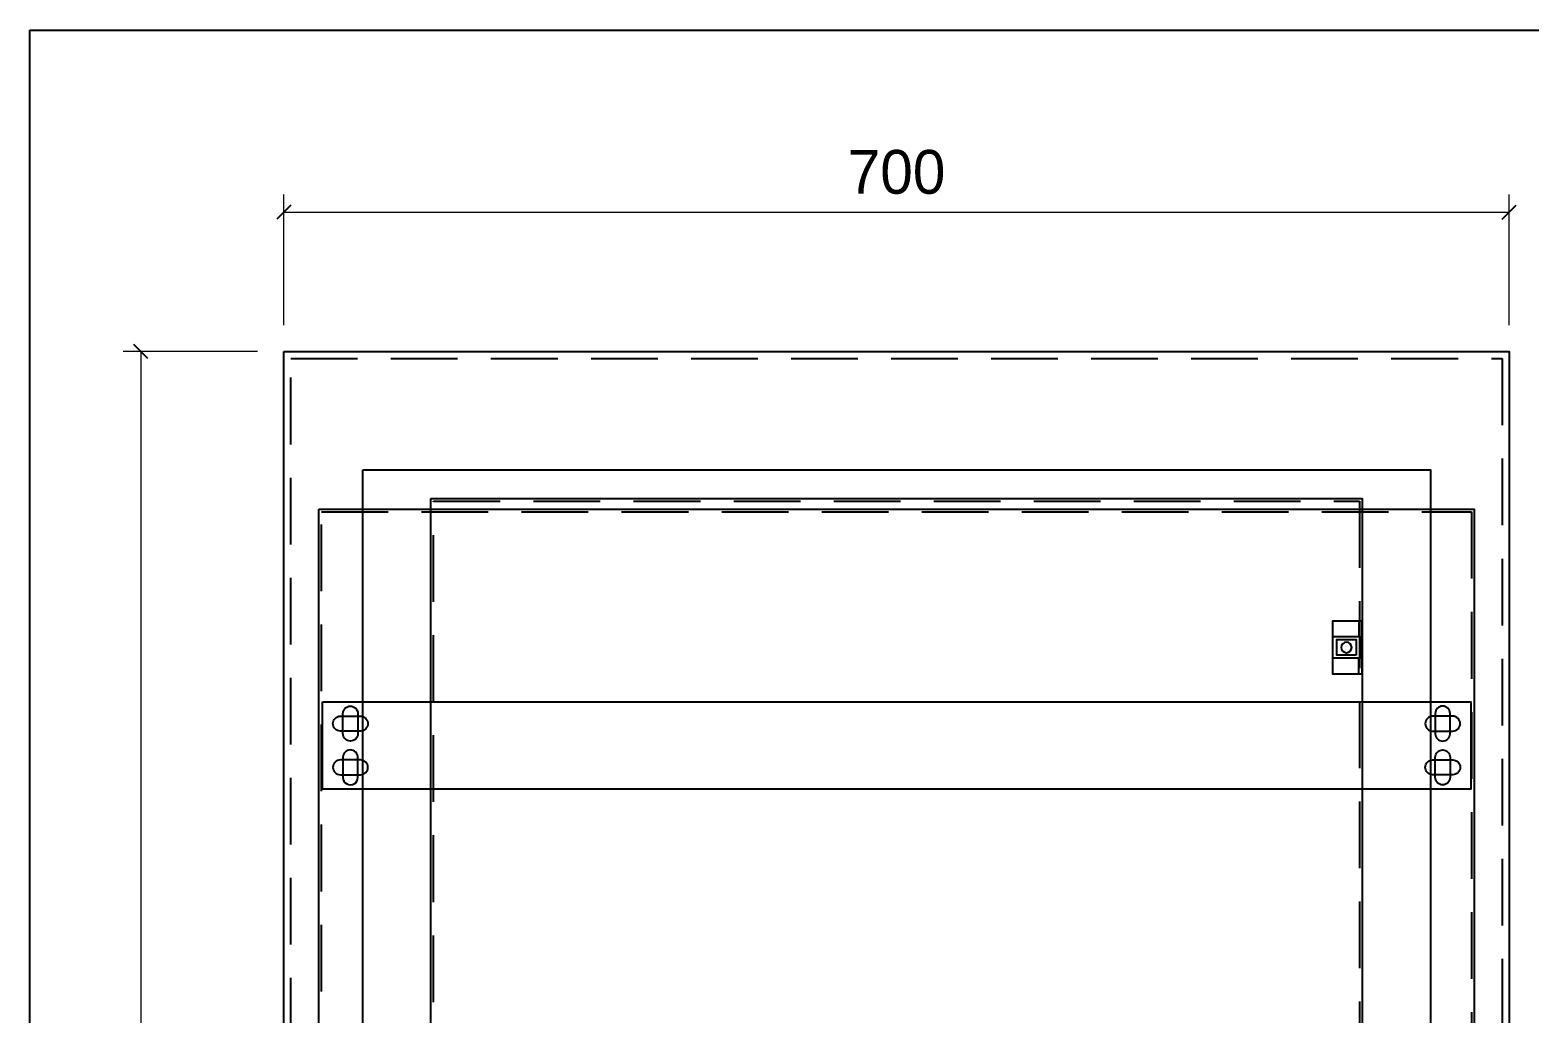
# Model space of a CAD drawing. Header units: millimetres. Extents: x 0 to 3594, y 0 to 2541.
# Drawn here: x 0 to 857, y 1979 to 2541 of the extents above; entities that cross this region are included whole.
import ezdxf
from ezdxf.enums import TextEntityAlignment as Align

# ---------------------------------------------------------------- set-up
doc = ezdxf.new("R2010")
doc.units = ezdxf.units.MM
doc.linetypes.add('HIDDENX2', pattern=[19.05, 12.7, -6.35])
doc.layers.add('CNC', color=7, linetype='Continuous')
doc.layers.add('DIM', color=253, linetype='Continuous')
doc.styles.add('Tahoma (Input Text)', font='tahoma.ttf')
doc.dimstyles.new('Dim-25', dxfattribs={"dimtxt": 25, "dimasz": 8, "dimexe": 10, "dimexo": 15, "dimgap": 10, "dimtad": 1, "dimdec": 0, "dimtxsty": 'Standard', "dimblk": 'OBLIQUE', "dimcen": 10, "dimclrd": 5, "dimclre": 5, "dimclrt": 3, "dimazin": 3, "dimtfac": 1, "dimtdec": 0, "dimtmove": 0, "dimatfit": 3, "dimldrblk": 'OBLIQUE', "dimlwd": 9, "dimlwe": 9})

# ---------------------------------------------------------------- blocks, each defined once
blk = doc.blocks.new('*D1')
at = {"color": 0, "linetype": 'ByBlock', "lineweight": -2}
for p, q in [((149.06, 2441.04), (141.06, 2433.04)), ((841.06, 2433.04), (849.06, 2441.04))]:
    blk.add_line(p, q, dxfattribs=at)
at = {"layer": 'Defpoints', "color": 0, "ltscale": 3, "transparency": 16777216}
for p in [(845.06, 2437.04), (145.06, 2357.33), (845.06, 2357.33)]:
    blk.add_point(p, dxfattribs=at)
at = {"layer": 'DIM', "color": 5, "lineweight": 9, "ltscale": 3, "transparency": 16777216}
for p, q in [((145.06, 2372.33), (145.06, 2447.04)), ((845.06, 2372.33), (845.06, 2447.04)), ((145.06, 2437.04), (845.06, 2437.04))]:
    blk.add_line(p, q, dxfattribs=at)
at = {"layer": 'DIM', "color": 3, "ltscale": 3, "transparency": 16777216, "insert": (495.06, 2459.8), "char_height": 25, "attachment_point": 5}
blk.add_mtext('700', dxfattribs=at)
blk = doc.blocks.new('_Oblique')
at = {"color": 0, "linetype": 'ByBlock', "lineweight": -2}
blk.add_line((-0.5, -0.5), (0.5, 0.5), dxfattribs=at)
blk = doc.blocks.new('*D2')
at = {"color": 0, "linetype": 'ByBlock', "lineweight": -2}
for p, q in [((67.27, 2353.33), (59.27, 2361.33)), ((59.27, 1161.33), (67.27, 1153.33))]:
    blk.add_line(p, q, dxfattribs=at)
at = {"layer": 'Defpoints', "color": 0, "ltscale": 3, "transparency": 16777216}
for p in [(145.06, 2357.33), (63.27, 1157.33), (145.06, 1157.33)]:
    blk.add_point(p, dxfattribs=at)
at = {"layer": 'DIM', "color": 5, "lineweight": 9, "ltscale": 3, "transparency": 16777216}
for p, q in [((130.06, 2357.33), (53.27, 2357.33)), ((63.27, 2357.33), (63.27, 1157.33)), ((130.06, 1157.33), (53.27, 1157.33))]:
    blk.add_line(p, q, dxfattribs=at)
at = {"layer": 'DIM', "color": 3, "ltscale": 3, "transparency": 16777216, "insert": (40.51, 1682.33), "char_height": 25, "attachment_point": 5, "rotation": 90}
blk.add_mtext('1200', dxfattribs=at)
blk = doc.blocks.new('khungtenAsean2')
at = {"color": 7}
blk.add_lwpolyline([(0, 0), (2970, 0), (2970, -2100), (0, -2100)], close=True, dxfattribs=at)
at = {"color": 1, "style": 'Tahoma (Input Text)', "flags": 8}
for tag, p in [('#01', (137.05, -2021.28)), ('#03', (506.57, -2019.3)), ('#05', (1106.63, -2021.28)), ('#07', (1834.68, -2021.28)), ('#09', (2146.72, -2021.28)), ('#02', (98.46, -2081.28)), ('#04', (486.11, -2081.28)), ('#06', (1065.33, -2081.28)), ('#08', (1817.45, -2081.28)), ('#10', (2146.72, -2081.28))]:
    blk.add_attdef(tag, p, '', height=25, dxfattribs=at)
blk.add_attdef('#11', text='', height=25, dxfattribs=at).set_placement((2914.99, -2067.35), align=Align.CENTER)
blk = doc.blocks.new('HL003-2-2')
at = {"color": 1}
for p, q in [((15, 21), (15, 12)), ((16, 12), (17, 12)), ((15, -9), (15, 0)), ((16, 0), (17, 0))]:
    blk.add_line(p, q, dxfattribs=at)
blk.add_lwpolyline([(17, 0), (17, -9), (0, -9), (0, 21), (17, 21), (17, 12)], dxfattribs=at)
blk.add_lwpolyline([(0, 12), (16, 12), (16, 0), (0, 0)], close=True, dxfattribs=at)
blk.add_circle((8, 6), 3, dxfattribs=at)
blk = doc.blocks.new('ovan8.5x20')
at = {"layer": 'CNC', "color": 2, "lineweight": -3}
for p, q in [((5.75, 4.25), (-5.75, 4.25)), ((-5.75, -4.25), (5.75, -4.25))]:
    blk.add_line(p, q, dxfattribs=at)
for centre, start, end in [((-5.75, 0), 90, 270), ((5.75, 0), 270, 90)]:
    blk.add_arc(centre, 4.25, start, end, dxfattribs=at)

msp = doc.modelspace()

# ---------------------------------------------------------------- linework, layer by layer
at = {"color": 7, "ltscale": 3}
for points in [[(145.06, 2357.33), (845.06, 2357.33), (845.06, 1157.33), (145.06, 1157.33)], [(190.06, 2289.83), (800.06, 2289.83), (800.06, 1224.83), (190.06, 1224.83)]]:
    msp.add_lwpolyline(points, close=True, dxfattribs=at)
at = {"color": 7, "linetype": 'HIDDENX2', "ltscale": 3}
msp.add_lwpolyline([(149.06, 2353.33), (841.06, 2353.33), (841.06, 1161.33), (149.06, 1161.33)], close=True, dxfattribs=at)
at = {"color": 6, "ltscale": 3}
msp.add_lwpolyline([(229.06, 2273.33), (761.06, 2273.33), (761.06, 1241.33), (229.06, 1241.33)], close=True, dxfattribs=at)
msp.add_lwpolyline([(229.06, 2273.33), (761.06, 2273.33), (761.06, 1241.33), (229.06, 1241.33)], close=True, dxfattribs=at)
at = {"color": 6, "linetype": 'HIDDENX2', "ltscale": 3}
msp.add_lwpolyline([(230.56, 2271.83), (759.56, 2271.83), (759.56, 1242.83), (230.56, 1242.83)], close=True, dxfattribs=at)
at = {"color": 1, "ltscale": 3}
msp.add_lwpolyline([(165.06, 2267.24), (825.06, 2267.24), (825.06, 1247.42), (165.06, 1247.42)], close=True, dxfattribs=at)
at = {"color": 1, "linetype": 'HIDDENX2', "ltscale": 3}
msp.add_lwpolyline([(166.56, 2265.74), (823.56, 2265.74), (823.56, 1248.92), (166.56, 1248.92)], close=True, dxfattribs=at)
at = {"color": 2}
msp.add_lwpolyline([(757.56, 2183.83), (746.56, 2183.83), (746.56, 2192.83), (757.56, 2192.83)], close=True, dxfattribs=at)
at = {"color": 8, "ltscale": 3}
msp.add_lwpolyline([(167.06, 2157.33), (823.06, 2157.33), (823.06, 2107.33), (167.06, 2107.33)], close=True, dxfattribs=at)

# ---------------------------------------------------------------- block references
at = {"color": 7, "xscale": 1.210000000006402, "yscale": 1.210000000006402, "zscale": 1.210000000006402}
msp.add_blockref('khungtenAsean2', (0, 2541), dxfattribs=at)
at = {"color": 7, "xscale": -1, "rotation": 180}
msp.add_blockref('HL003-2-2', (744.06, 2194.33), dxfattribs=at)
at = {"layer": 'CNC', "lineweight": -3, "xscale": -1}
for p, rotation in [((183.06, 2144.83), 270), ((807.06, 2119.83), 90), ((807.06, 2119.83), 180)]:
    msp.add_blockref('ovan8.5x20', p, dxfattribs=dict(at, rotation=rotation))
at = {"layer": 'CNC', "lineweight": -3}
for p, rotation in [((807.06, 2144.83), 90), ((183.06, 2119.83), 270), ((183.06, 2119.83), 180)]:
    msp.add_blockref('ovan8.5x20', p, dxfattribs=dict(at, rotation=rotation))
at = {"layer": 'CNC', "lineweight": -3, "xscale": -1}
msp.add_blockref('ovan8.5x20', (183.06, 2144.83), dxfattribs=at)
at = {"layer": 'CNC', "lineweight": -3}
msp.add_blockref('ovan8.5x20', (807.06, 2144.83), dxfattribs=at)

# ---------------------------------------------------------------- dimensions: what is measured, and where the dimension line sits
at = {"layer": 'DIM', "color": 2, "ltscale": 3}
dim = msp.add_linear_dim(base=(845.06, 2437.04), p1=(145.06, 2357.33), p2=(845.06, 2357.33), dimstyle='Dim-25', dxfattribs=at)
dim.commit()
dim.dimension.update_dxf_attribs({"geometry": '*D1', "text_midpoint": (495.06, 2459.8)})
dim = msp.add_linear_dim(base=(63.27, 1157.33), p1=(145.06, 2357.33), p2=(145.06, 1157.33), angle=90, dimstyle='Dim-25', dxfattribs=at)
dim.commit()
dim.dimension.update_dxf_attribs({"geometry": '*D2', "text_midpoint": (63.27, 1682.33), "dimtype": 160})

doc.saveas('drawing.dxf')
